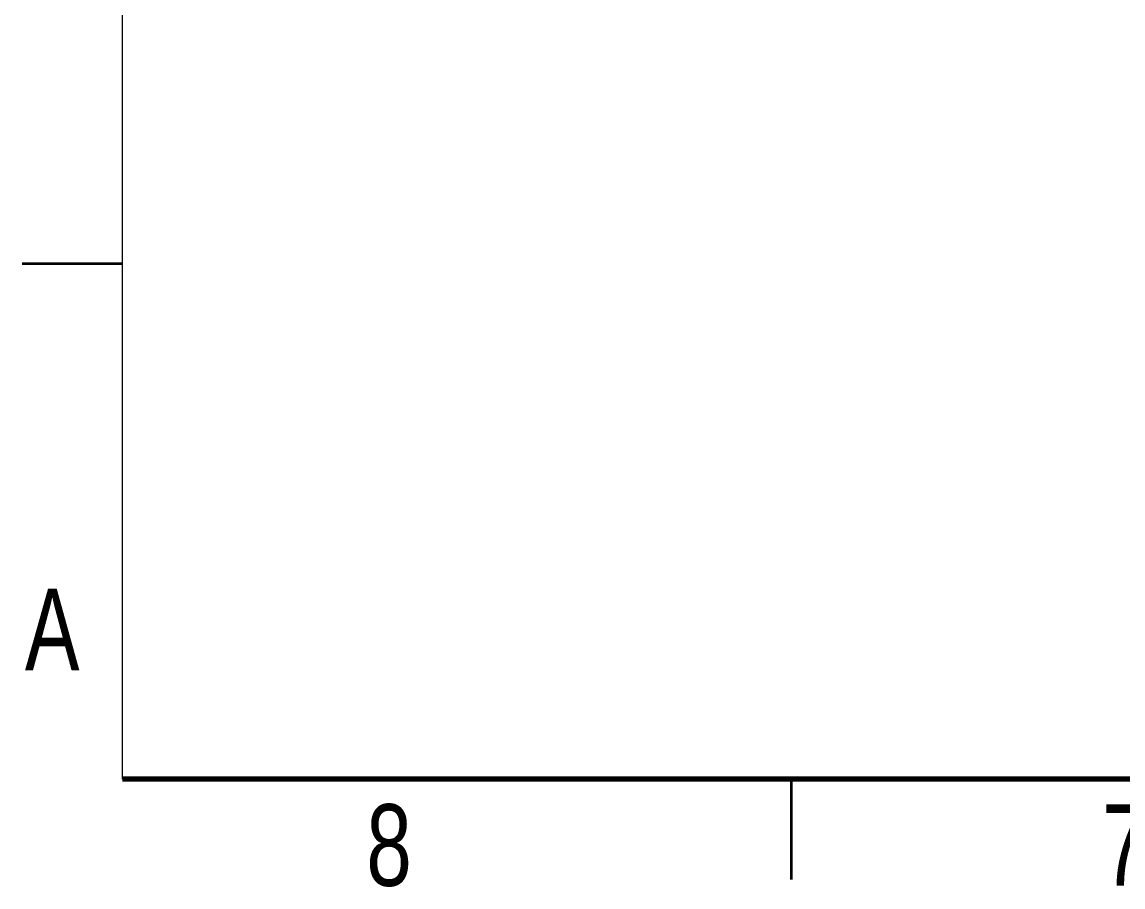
# Model space of a CAD drawing. Header units: millimetres. Extents: x 1982 to 4155, y 618 to 1642.
# Drawn here: x 1981.7 to 2082.7, y 617.8 to 697.1 of the extents above; entities that cross this region are included whole.
import ezdxf

# ---------------------------------------------------------------- set-up
doc = ezdxf.new("R2010")
doc.units = ezdxf.units.MM
doc.styles.add('SLDTEXTSTYLE0', font='TXT', dxfattribs={"width": 0.75})

msp = doc.modelspace()

# ---------------------------------------------------------------- linework, layer by layer
at = {"color": 7, "linetype": 'Continuous', "lineweight": 18}
msp.add_line((1990.94, 627.678), (1990.94, 967.433), dxfattribs=at)
at = {"color": 7, "linetype": 'Continuous', "lineweight": 35}
for p, q in [((1990.94, 674.9), (1981.741, 674.9)), ((2052.268, 627.678), (2052.268, 618.478))]:
    msp.add_line(p, q, dxfattribs=at)
at = {"color": 7, "linetype": 'Continuous', "lineweight": 70}
msp.add_line((2481.562, 627.678), (1990.94, 627.678), dxfattribs=at)

# ---------------------------------------------------------------- texts
at = {"color": 7, "linetype": 'Continuous', "lineweight": 0, "char_height": 7.477, "attachment_point": 2, "style": 'SLDTEXTSTYLE0'}
for s, insert in [('A', (1984.509, 645.126)), ('8', (2015.396, 625.364)), ('7', (2082.856, 625.364))]:
    msp.add_mtext(s, dxfattribs=dict(at, insert=insert))

doc.saveas('drawing.dxf')
